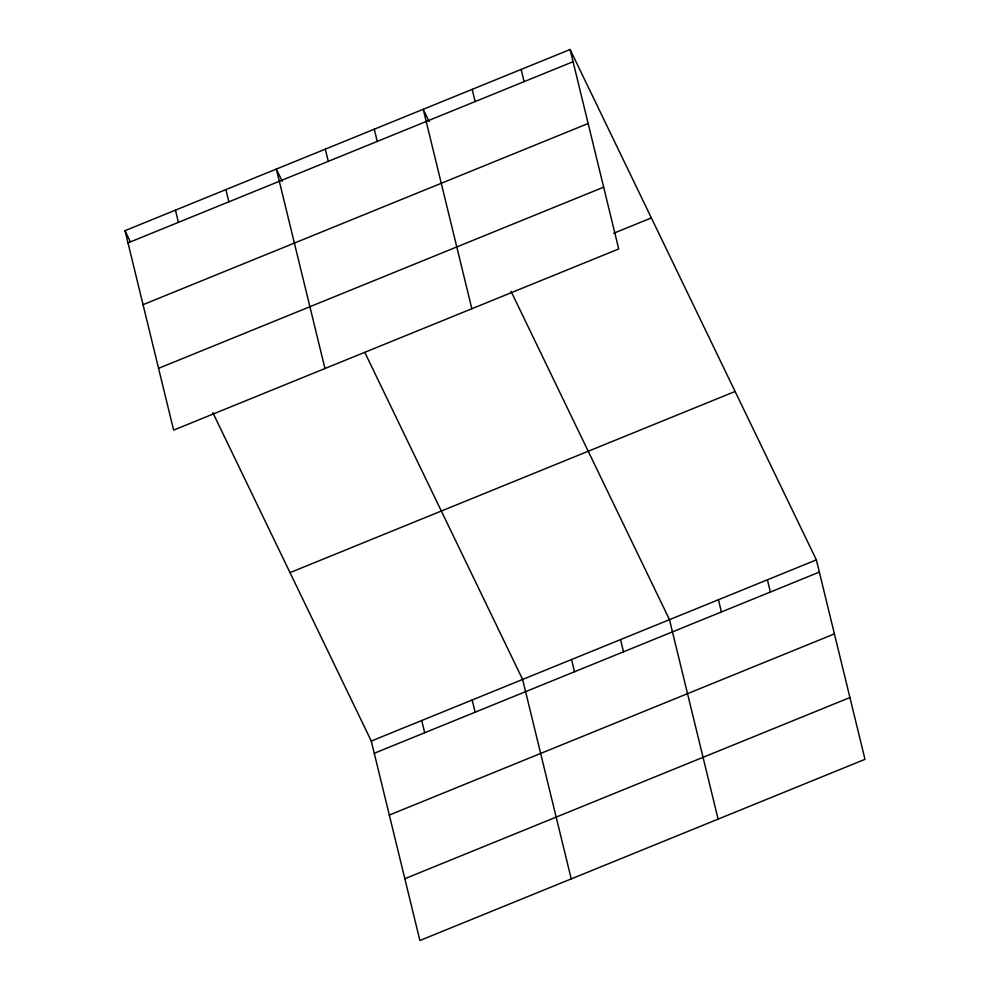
<?xml version="1.0" encoding="UTF-8"?>
<svg xmlns="http://www.w3.org/2000/svg" width="990" height="990" viewBox="0 0 990 990"><rect width="100%" height="100%" fill="white"/><g stroke="black" fill="none" stroke-linecap="round" stroke-linejoin="round"><path stroke-width="1.49" d="M570.104 49.5L618.725 248.948L173.634 430.118L125.012 230.67L570.104 49.5L816.366 559.882L864.988 759.33L419.896 940.5L371.275 741.052L212.825 412.657M127.995 242.884L573.074 61.714M143.055 304.673L588.147 123.502M158.573 368.329L603.665 187.16M613.602 233.294L651.37 217.924M290.008 572.628L735.1 391.458M371.275 741.052L816.366 559.882M374.257 753.266L819.349 572.096M389.318 815.055L834.409 633.885M404.836 878.712L849.927 697.542M429.115 121.51L423.225 109.284L471.846 308.731M511.026 291.27L669.488 619.666L718.109 819.114M282.237 181.294L276.346 169.08L324.968 368.515M364.803 352.415L522.609 679.449L571.23 878.897M125.012 230.67L130.259 241.535M767.411 579.806L770.381 592.02M718.443 599.742L721.425 611.956M521.136 69.424L524.118 81.638M620.532 639.602L623.502 651.816M472.18 89.36L475.163 101.574M571.564 659.526L574.547 671.74M374.269 129.22L377.239 141.434M472.168 699.992L475.138 712.206M325.302 149.143L328.284 161.358M421.728 720.522L424.698 732.736M225.906 189.61L228.876 201.824M175.453 210.14L178.435 222.354"/></g></svg>
